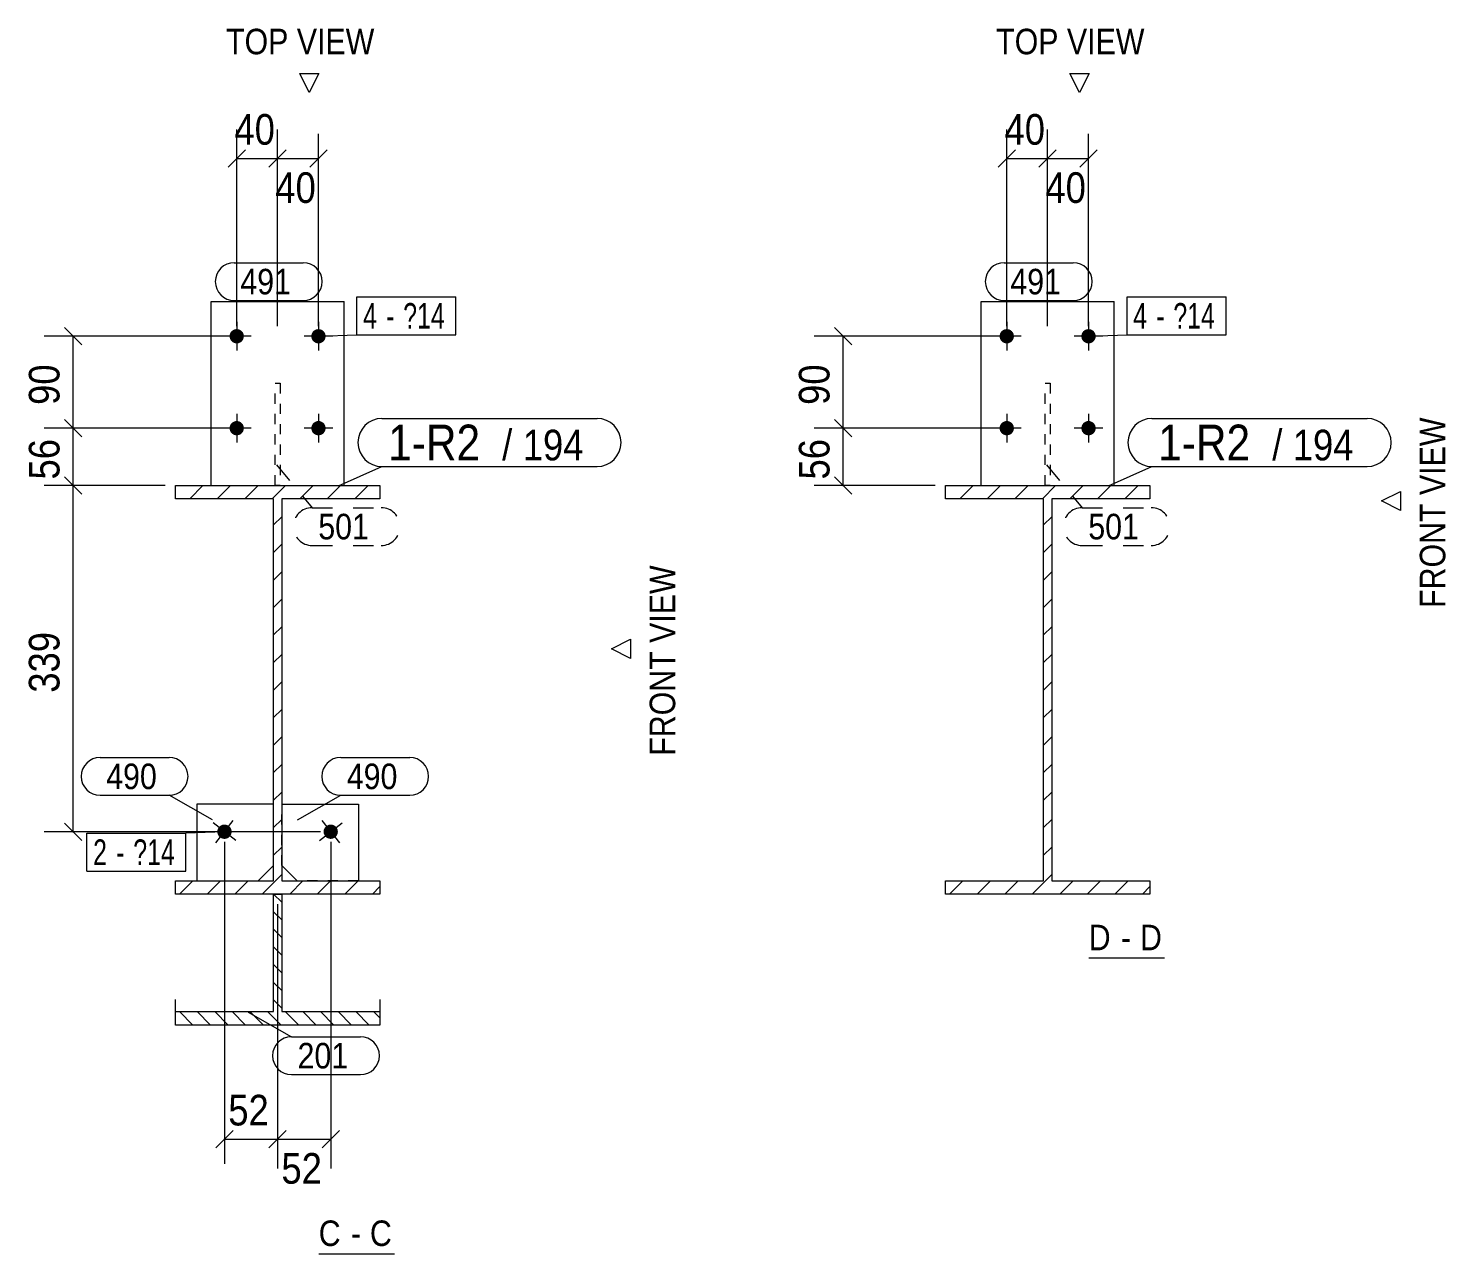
# Model space of a CAD drawing. Header units: millimetres. Extents: x 2 to 1174, y 1 to 825.
# Drawn here: x 143.4 to 282.1, y 148.5 to 268.4 of the extents above; entities that cross this region are included whole.
import ezdxf

# ---------------------------------------------------------------- set-up
doc = ezdxf.new("R2010")
doc.units = ezdxf.units.MM
for name, pattern in [('XKITLINE00', [0]), ('XKITLINE01', [4, 1, -1, 1, -1]), ('XKITLINE02', [4, 2, -2])]:
    doc.linetypes.add(name, pattern=pattern)
for name, color, linetype, lineweight in [('Bolt', 3, 'Continuous', 0), ('BoltMark', 7, 'Continuous', 0), ('Dimensions', 7, 'Continuous', 0), ('OtherObjectType', 7, 'Continuous', 0), ('Part', 2, 'Continuous', 0), ('PartMark', 7, 'Continuous', 0)]:
    doc.layers.add(name, color=color, linetype=linetype, lineweight=lineweight)
doc.styles.add('ARIAL', font='ARIAL.TTF')
doc.styles.add('ARIAL_NARROW', font='ARIALN.TTF')

# ---------------------------------------------------------------- blocks, each defined once
blk = doc.blocks.new('*A3')
at = {"layer": 'Part', "color": 7, "linetype": 'XKITLINE00', "lineweight": 0}
for p, q in [((234.58, 222.38), (235.88, 223.68)), ((237.27, 222.38), (238.57, 223.68)), ((239.96, 222.38), (241.26, 223.68)), ((242.66, 222.38), (243.96, 223.68)), ((245.35, 222.38), (246.65, 223.68)), ((248.05, 222.38), (249.35, 223.68)), ((250.74, 222.38), (252.04, 223.68)), ((242.78, 219.81), (243.58, 220.61)), ((242.78, 217.12), (243.58, 217.92)), ((242.78, 214.42), (243.58, 215.22)), ((242.78, 211.73), (243.58, 212.53)), ((242.78, 209.04), (243.58, 209.84)), ((242.78, 206.34), (243.58, 207.14)), ((242.78, 203.65), (243.58, 204.45)), ((242.78, 200.95), (243.58, 201.75)), ((242.78, 198.26), (243.58, 199.06)), ((242.78, 195.57), (243.58, 196.37)), ((242.78, 192.87), (243.58, 193.67)), ((242.78, 190.18), (243.58, 190.98)), ((242.78, 187.48), (243.58, 188.28)), ((233.59, 183.68), (234.89, 184.98)), ((236.29, 183.68), (237.59, 184.98)), ((238.98, 183.68), (240.28, 184.98)), ((241.67, 183.68), (243.58, 185.59)), ((244.37, 183.68), (245.67, 184.98)), ((247.06, 183.68), (248.36, 184.98)), ((249.76, 183.68), (251.06, 184.98)), ((252.45, 183.68), (253.18, 184.41))]:
    blk.add_line(p, q, dxfattribs=at)
blk = doc.blocks.new('*A9')
at = {"layer": 'Part', "color": 7, "linetype": 'XKITLINE00', "lineweight": 0}
for p, q in [((159.21, 222.38), (160.51, 223.68)), ((161.9, 222.38), (163.2, 223.68)), ((164.6, 222.38), (165.9, 223.68)), ((167.29, 222.38), (168.59, 223.68)), ((169.99, 222.38), (171.29, 223.68)), ((172.68, 222.38), (173.98, 223.68)), ((175.37, 222.38), (176.67, 223.68)), ((167.42, 219.81), (168.22, 220.61)), ((167.42, 217.12), (168.22, 217.92)), ((167.42, 214.42), (168.22, 215.22)), ((167.42, 211.73), (168.22, 212.53)), ((167.42, 209.04), (168.22, 209.84)), ((167.42, 206.34), (168.22, 207.14)), ((167.42, 203.65), (168.22, 204.45)), ((167.42, 200.95), (168.22, 201.75)), ((167.42, 198.26), (168.22, 199.06)), ((167.42, 195.57), (168.22, 196.37)), ((167.42, 192.87), (168.22, 193.67)), ((167.42, 190.18), (168.22, 190.98)), ((167.42, 187.48), (168.22, 188.28)), ((158.23, 183.68), (159.53, 184.98)), ((160.92, 183.68), (162.22, 184.98)), ((163.62, 183.68), (164.92, 184.98)), ((166.31, 183.68), (168.22, 185.59)), ((169, 183.68), (170.3, 184.98)), ((171.7, 183.68), (173, 184.98)), ((174.39, 183.68), (175.69, 184.98)), ((177.09, 183.68), (177.82, 184.41))]:
    blk.add_line(p, q, dxfattribs=at)
blk = doc.blocks.new('*A10')
at = {"layer": 'Part', "color": 7, "linetype": 'XKITLINE00', "lineweight": 0}
for p, q in [((168.22, 182.88), (167.42, 183.68)), ((168.22, 181.15), (167.42, 181.95)), ((168.22, 179.43), (167.42, 180.23)), ((168.22, 177.7), (167.42, 178.5)), ((168.22, 175.97), (167.42, 176.77)), ((168.22, 174.24), (167.42, 175.04)), ((159.51, 170.86), (158.2, 172.17)), ((161.24, 170.86), (159.93, 172.17)), ((162.97, 170.86), (161.66, 172.17)), ((164.69, 170.86), (163.38, 172.17)), ((166.42, 170.86), (165.11, 172.17)), ((168.15, 170.86), (166.84, 172.17)), ((168.22, 172.52), (167.42, 173.32)), ((169.88, 170.86), (168.57, 172.17)), ((171.6, 170.86), (170.29, 172.17)), ((173.33, 170.86), (172.02, 172.17)), ((175.06, 170.86), (173.75, 172.17)), ((176.79, 170.86), (175.48, 172.17)), ((177.82, 171.55), (177.2, 172.17))]:
    blk.add_line(p, q, dxfattribs=at)
blk = doc.blocks.new('*A152')
at = {"layer": 'Bolt'}
for points in [[(239.88, 238.25), (239.88, 238.21), (239.87, 238.18), (239.87, 238.15), (239.86, 238.11), (239.85, 238.08), (239.84, 238.05), (239.83, 238.01), (239.81, 237.98), (239.8, 237.95), (239.78, 237.92), (239.76, 237.89), (239.74, 237.87), (239.72, 237.84), (239.7, 237.81), (239.68, 237.79), (239.65, 237.76), (239.63, 237.74), (239.6, 237.72), (239.57, 237.7), (239.54, 237.68), (239.51, 237.66), (239.48, 237.65), (239.45, 237.64), (239.42, 237.62), (239.38, 237.61), (239.35, 237.6), (239.32, 237.6), (239.28, 237.59), (239.25, 237.59), (239.22, 237.58), (239.18, 237.58), (239.15, 237.58), (239.11, 237.59), (239.08, 237.59), (239.05, 237.6), (239.01, 237.6), (238.98, 237.61), (238.95, 237.62), (238.91, 237.64), (238.88, 237.65), (238.85, 237.66), (238.82, 237.68), (238.79, 237.7), (238.76, 237.72), (238.74, 237.74), (238.71, 237.76), (238.69, 237.79), (238.66, 237.81), (238.64, 237.84), (238.62, 237.87), (238.6, 237.89), (238.58, 237.92), (238.56, 237.95), (238.55, 237.98), (238.53, 238.01), (238.52, 238.05), (238.51, 238.08), (238.5, 238.11), (238.5, 238.15), (238.49, 238.18), (238.48, 238.21), (238.48, 238.25), (238.48, 238.28), (238.48, 238.32), (238.48, 238.35), (238.49, 238.38), (238.5, 238.42), (238.5, 238.45), (238.51, 238.49), (238.52, 238.52), (238.53, 238.55), (238.55, 238.58), (238.56, 238.61), (238.58, 238.64), (238.6, 238.67), (238.62, 238.7), (238.64, 238.73), (238.66, 238.75), (238.69, 238.78), (238.71, 238.8), (238.74, 238.82), (238.76, 238.84), (238.79, 238.86), (238.82, 238.88), (238.85, 238.9), (238.88, 238.91), (238.91, 238.93), (238.95, 238.94), (238.98, 238.95), (239.01, 238.96), (239.05, 238.97), (239.08, 238.97), (239.11, 238.98), (239.15, 238.98), (239.18, 238.98), (239.22, 238.98), (239.25, 238.98), (239.28, 238.97), (239.32, 238.97), (239.35, 238.96), (239.38, 238.95), (239.42, 238.94), (239.45, 238.93), (239.48, 238.91), (239.51, 238.9), (239.54, 238.88), (239.57, 238.86), (239.6, 238.84), (239.63, 238.82), (239.65, 238.8), (239.68, 238.78), (239.7, 238.75), (239.72, 238.73), (239.74, 238.7), (239.76, 238.67), (239.78, 238.64), (239.8, 238.61), (239.81, 238.58), (239.83, 238.55), (239.84, 238.52), (239.85, 238.49), (239.86, 238.45), (239.87, 238.42), (239.87, 238.38), (239.88, 238.35), (239.88, 238.32), (239.88, 238.28)], [(247.88, 238.25), (247.88, 238.21), (247.87, 238.18), (247.87, 238.15), (247.86, 238.11), (247.85, 238.08), (247.84, 238.05), (247.83, 238.01), (247.81, 237.98), (247.8, 237.95), (247.78, 237.92), (247.76, 237.89), (247.74, 237.87), (247.72, 237.84), (247.7, 237.81), (247.68, 237.79), (247.65, 237.76), (247.63, 237.74), (247.6, 237.72), (247.57, 237.7), (247.54, 237.68), (247.51, 237.66), (247.48, 237.65), (247.45, 237.64), (247.42, 237.62), (247.38, 237.61), (247.35, 237.6), (247.32, 237.6), (247.28, 237.59), (247.25, 237.59), (247.22, 237.58), (247.18, 237.58), (247.15, 237.58), (247.11, 237.59), (247.08, 237.59), (247.05, 237.6), (247.01, 237.6), (246.98, 237.61), (246.95, 237.62), (246.91, 237.64), (246.88, 237.65), (246.85, 237.66), (246.82, 237.68), (246.79, 237.7), (246.76, 237.72), (246.74, 237.74), (246.71, 237.76), (246.69, 237.79), (246.66, 237.81), (246.64, 237.84), (246.62, 237.87), (246.6, 237.89), (246.58, 237.92), (246.56, 237.95), (246.55, 237.98), (246.53, 238.01), (246.52, 238.05), (246.51, 238.08), (246.5, 238.11), (246.5, 238.15), (246.49, 238.18), (246.48, 238.21), (246.48, 238.25), (246.48, 238.28), (246.48, 238.32), (246.48, 238.35), (246.49, 238.38), (246.5, 238.42), (246.5, 238.45), (246.51, 238.49), (246.52, 238.52), (246.53, 238.55), (246.55, 238.58), (246.56, 238.61), (246.58, 238.64), (246.6, 238.67), (246.62, 238.7), (246.64, 238.73), (246.66, 238.75), (246.69, 238.78), (246.71, 238.8), (246.74, 238.82), (246.76, 238.84), (246.79, 238.86), (246.82, 238.88), (246.85, 238.9), (246.88, 238.91), (246.91, 238.93), (246.95, 238.94), (246.98, 238.95), (247.01, 238.96), (247.05, 238.97), (247.08, 238.97), (247.11, 238.98), (247.15, 238.98), (247.18, 238.98), (247.22, 238.98), (247.25, 238.98), (247.28, 238.97), (247.32, 238.97), (247.35, 238.96), (247.38, 238.95), (247.42, 238.94), (247.45, 238.93), (247.48, 238.91), (247.51, 238.9), (247.54, 238.88), (247.57, 238.86), (247.6, 238.84), (247.63, 238.82), (247.65, 238.8), (247.68, 238.78), (247.7, 238.75), (247.72, 238.73), (247.74, 238.7), (247.76, 238.67), (247.78, 238.64), (247.8, 238.61), (247.81, 238.58), (247.83, 238.55), (247.84, 238.52), (247.85, 238.49), (247.86, 238.45), (247.87, 238.42), (247.87, 238.38), (247.88, 238.35), (247.88, 238.32), (247.88, 238.28)], [(239.88, 229.25), (239.88, 229.21), (239.87, 229.18), (239.87, 229.15), (239.86, 229.11), (239.85, 229.08), (239.84, 229.05), (239.83, 229.01), (239.81, 228.98), (239.8, 228.95), (239.78, 228.92), (239.76, 228.89), (239.74, 228.87), (239.72, 228.84), (239.7, 228.81), (239.68, 228.79), (239.65, 228.76), (239.63, 228.74), (239.6, 228.72), (239.57, 228.7), (239.54, 228.68), (239.51, 228.66), (239.48, 228.65), (239.45, 228.64), (239.42, 228.62), (239.38, 228.61), (239.35, 228.6), (239.32, 228.6), (239.28, 228.59), (239.25, 228.59), (239.22, 228.58), (239.18, 228.58), (239.15, 228.58), (239.11, 228.59), (239.08, 228.59), (239.05, 228.6), (239.01, 228.6), (238.98, 228.61), (238.95, 228.62), (238.91, 228.64), (238.88, 228.65), (238.85, 228.66), (238.82, 228.68), (238.79, 228.7), (238.76, 228.72), (238.74, 228.74), (238.71, 228.76), (238.69, 228.79), (238.66, 228.81), (238.64, 228.84), (238.62, 228.87), (238.6, 228.89), (238.58, 228.92), (238.56, 228.95), (238.55, 228.98), (238.53, 229.01), (238.52, 229.05), (238.51, 229.08), (238.5, 229.11), (238.5, 229.15), (238.49, 229.18), (238.48, 229.21), (238.48, 229.25), (238.48, 229.28), (238.48, 229.32), (238.48, 229.35), (238.49, 229.38), (238.5, 229.42), (238.5, 229.45), (238.51, 229.49), (238.52, 229.52), (238.53, 229.55), (238.55, 229.58), (238.56, 229.61), (238.58, 229.64), (238.6, 229.67), (238.62, 229.7), (238.64, 229.73), (238.66, 229.75), (238.69, 229.78), (238.71, 229.8), (238.74, 229.82), (238.76, 229.84), (238.79, 229.86), (238.82, 229.88), (238.85, 229.9), (238.88, 229.91), (238.91, 229.93), (238.95, 229.94), (238.98, 229.95), (239.01, 229.96), (239.05, 229.97), (239.08, 229.97), (239.11, 229.98), (239.15, 229.98), (239.18, 229.98), (239.22, 229.98), (239.25, 229.98), (239.28, 229.97), (239.32, 229.97), (239.35, 229.96), (239.38, 229.95), (239.42, 229.94), (239.45, 229.93), (239.48, 229.91), (239.51, 229.9), (239.54, 229.88), (239.57, 229.86), (239.6, 229.84), (239.63, 229.82), (239.65, 229.8), (239.68, 229.78), (239.7, 229.75), (239.72, 229.73), (239.74, 229.7), (239.76, 229.67), (239.78, 229.64), (239.8, 229.61), (239.81, 229.58), (239.83, 229.55), (239.84, 229.52), (239.85, 229.49), (239.86, 229.45), (239.87, 229.42), (239.87, 229.38), (239.88, 229.35), (239.88, 229.32), (239.88, 229.28)], [(247.88, 229.25), (247.88, 229.21), (247.87, 229.18), (247.87, 229.15), (247.86, 229.11), (247.85, 229.08), (247.84, 229.05), (247.83, 229.01), (247.81, 228.98), (247.8, 228.95), (247.78, 228.92), (247.76, 228.89), (247.74, 228.87), (247.72, 228.84), (247.7, 228.81), (247.68, 228.79), (247.65, 228.76), (247.63, 228.74), (247.6, 228.72), (247.57, 228.7), (247.54, 228.68), (247.51, 228.66), (247.48, 228.65), (247.45, 228.64), (247.42, 228.62), (247.38, 228.61), (247.35, 228.6), (247.32, 228.6), (247.28, 228.59), (247.25, 228.59), (247.22, 228.58), (247.18, 228.58), (247.15, 228.58), (247.11, 228.59), (247.08, 228.59), (247.05, 228.6), (247.01, 228.6), (246.98, 228.61), (246.95, 228.62), (246.91, 228.64), (246.88, 228.65), (246.85, 228.66), (246.82, 228.68), (246.79, 228.7), (246.76, 228.72), (246.74, 228.74), (246.71, 228.76), (246.69, 228.79), (246.66, 228.81), (246.64, 228.84), (246.62, 228.87), (246.6, 228.89), (246.58, 228.92), (246.56, 228.95), (246.55, 228.98), (246.53, 229.01), (246.52, 229.05), (246.51, 229.08), (246.5, 229.11), (246.5, 229.15), (246.49, 229.18), (246.48, 229.21), (246.48, 229.25), (246.48, 229.28), (246.48, 229.32), (246.48, 229.35), (246.49, 229.38), (246.5, 229.42), (246.5, 229.45), (246.51, 229.49), (246.52, 229.52), (246.53, 229.55), (246.55, 229.58), (246.56, 229.61), (246.58, 229.64), (246.6, 229.67), (246.62, 229.7), (246.64, 229.73), (246.66, 229.75), (246.69, 229.78), (246.71, 229.8), (246.74, 229.82), (246.76, 229.84), (246.79, 229.86), (246.82, 229.88), (246.85, 229.9), (246.88, 229.91), (246.91, 229.93), (246.95, 229.94), (246.98, 229.95), (247.01, 229.96), (247.05, 229.97), (247.08, 229.97), (247.11, 229.98), (247.15, 229.98), (247.18, 229.98), (247.22, 229.98), (247.25, 229.98), (247.28, 229.97), (247.32, 229.97), (247.35, 229.96), (247.38, 229.95), (247.42, 229.94), (247.45, 229.93), (247.48, 229.91), (247.51, 229.9), (247.54, 229.88), (247.57, 229.86), (247.6, 229.84), (247.63, 229.82), (247.65, 229.8), (247.68, 229.78), (247.7, 229.75), (247.72, 229.73), (247.74, 229.7), (247.76, 229.67), (247.78, 229.64), (247.8, 229.61), (247.81, 229.58), (247.83, 229.55), (247.84, 229.52), (247.85, 229.49), (247.86, 229.45), (247.87, 229.42), (247.87, 229.38), (247.88, 229.35), (247.88, 229.32), (247.88, 229.28)]]:
    blk.add_hatch(color=3, dxfattribs=at).paths.add_polyline_path(points, flags=17)
at = {"layer": 'Bolt', "color": 3, "linetype": 'XKITLINE00', "lineweight": 0}
for p, q in [((239.18, 239.68), (239.18, 236.88)), ((247.18, 239.68), (247.18, 236.88)), ((240.58, 238.28), (237.78, 238.28)), ((248.58, 238.28), (245.78, 238.28)), ((239.18, 230.68), (239.18, 227.88)), ((247.18, 230.68), (247.18, 227.88)), ((240.58, 229.28), (237.78, 229.28)), ((248.58, 229.28), (245.78, 229.28))]:
    blk.add_line(p, q, dxfattribs=at)
blk = doc.blocks.new('*A153')
at = {"layer": 'Part', "color": 2, "linetype": 'XKITLINE00', "lineweight": 0}
for p, q in [((233.18, 223.68), (253.18, 223.68)), ((233.18, 222.38), (233.18, 223.68)), ((253.18, 223.68), (253.18, 222.38)), ((242.78, 222.38), (233.18, 222.38)), ((242.78, 184.98), (242.78, 222.38)), ((253.18, 222.38), (243.58, 222.38)), ((243.58, 222.38), (243.58, 184.98)), ((233.18, 183.68), (233.18, 184.98)), ((233.18, 184.98), (242.78, 184.98)), ((243.58, 184.98), (253.18, 184.98)), ((253.18, 184.98), (253.18, 183.68)), ((253.18, 183.68), (233.18, 183.68))]:
    blk.add_line(p, q, dxfattribs=at)
blk = doc.blocks.new('*A154')
at = {"layer": 'Part', "color": 7, "linetype": 'XKITLINE01', "lineweight": 0}
for p, q in [((242.93, 223.68), (242.93, 233.68)), ((242.93, 233.68), (243.43, 233.68)), ((243.43, 233.68), (243.43, 223.68)), ((243.43, 223.68), (242.93, 223.68))]:
    blk.add_line(p, q, dxfattribs=at)
blk = doc.blocks.new('*A155')
at = {"layer": 'Part', "color": 2, "linetype": 'XKITLINE00', "lineweight": 0}
for p, q in [((236.68, 223.68), (236.68, 241.68)), ((236.68, 241.68), (249.68, 241.68)), ((249.68, 223.68), (249.68, 241.68))]:
    blk.add_line(p, q, dxfattribs=at)
at = {"layer": 'Part', "color": 7, "linetype": 'XKITLINE01', "lineweight": 0}
blk.add_line((236.68, 223.68), (249.68, 223.68), dxfattribs=at)
blk = doc.blocks.new('*A188')
at = {"layer": 'Bolt'}
blk.add_hatch(color=3, dxfattribs=at).paths.add_polyline_path([(172.61, 190.36), (172.64, 190.37), (172.67, 190.39), (172.7, 190.41), (172.73, 190.42), (172.77, 190.44), (172.8, 190.45), (172.83, 190.46), (172.86, 190.47), (172.9, 190.47), (172.93, 190.48), (172.97, 190.48), (173, 190.48), (173.03, 190.48), (173.07, 190.48), (173.1, 190.48), (173.14, 190.47), (173.17, 190.46), (173.2, 190.46), (173.24, 190.45), (173.27, 190.43), (173.3, 190.42), (173.33, 190.41), (173.36, 190.39), (173.39, 190.37), (173.42, 190.35), (173.45, 190.33), (173.47, 190.31), (173.5, 190.29), (173.52, 190.26), (173.55, 190.24), (173.57, 190.21), (173.59, 190.18), (173.61, 190.16), (173.63, 190.13), (173.64, 190.1), (173.66, 190.06), (173.67, 190.03), (173.68, 190), (173.69, 189.97), (173.7, 189.93), (173.71, 189.9), (173.71, 189.87), (173.71, 189.83), (173.72, 189.8), (173.72, 189.76), (173.71, 189.73), (173.71, 189.7), (173.71, 189.66), (173.7, 189.63), (173.69, 189.59), (173.68, 189.56), (173.67, 189.53), (173.66, 189.5), (173.64, 189.47), (173.62, 189.44), (173.61, 189.41), (173.59, 189.38), (173.57, 189.35), (173.55, 189.32), (173.52, 189.3), (173.5, 189.27), (173.47, 189.25), (173.45, 189.23), (173.42, 189.21), (173.39, 189.19), (173.36, 189.17), (173.33, 189.16), (173.3, 189.14), (173.27, 189.13), (173.23, 189.12), (173.2, 189.11), (173.17, 189.1), (173.13, 189.09), (173.1, 189.09), (173.07, 189.08), (173.03, 189.08), (173, 189.08), (172.96, 189.08), (172.93, 189.09), (172.89, 189.09), (172.86, 189.1), (172.83, 189.11), (172.8, 189.12), (172.76, 189.13), (172.73, 189.14), (172.7, 189.16), (172.67, 189.17), (172.64, 189.19), (172.61, 189.21), (172.58, 189.23), (172.56, 189.25), (172.53, 189.28), (172.51, 189.3), (172.48, 189.33), (172.46, 189.35), (172.44, 189.38), (172.42, 189.41), (172.41, 189.44), (172.39, 189.47), (172.38, 189.5), (172.36, 189.53), (172.35, 189.56), (172.34, 189.6), (172.33, 189.63), (172.33, 189.66), (172.32, 189.7), (172.32, 189.73), (172.32, 189.77), (172.32, 189.8), (172.32, 189.83), (172.32, 189.87), (172.33, 189.9), (172.33, 189.94), (172.34, 189.97), (172.35, 190), (172.36, 190.04), (172.38, 190.07), (172.39, 190.1), (172.41, 190.13), (172.43, 190.16), (172.44, 190.19), (172.46, 190.21), (172.49, 190.24), (172.51, 190.27), (172.53, 190.29), (172.56, 190.31), (172.59, 190.33)], flags=17)
at = {"layer": 'Bolt', "color": 3, "linetype": 'XKITLINE00', "lineweight": 0}
for p, q in [((171.91, 188.92), (174.12, 190.64)), ((172.16, 190.89), (173.88, 188.68))]:
    blk.add_line(p, q, dxfattribs=at)
blk = doc.blocks.new('*A189')
at = {"layer": 'Bolt'}
blk.add_hatch(color=3, dxfattribs=at).paths.add_polyline_path([(162.16, 189.25), (162.13, 189.27), (162.11, 189.3), (162.09, 189.32), (162.06, 189.35), (162.04, 189.38), (162.03, 189.41), (162.01, 189.44), (161.99, 189.47), (161.98, 189.5), (161.96, 189.53), (161.95, 189.56), (161.94, 189.59), (161.93, 189.63), (161.93, 189.66), (161.92, 189.7), (161.92, 189.73), (161.92, 189.76), (161.92, 189.8), (161.92, 189.83), (161.92, 189.87), (161.93, 189.9), (161.93, 189.93), (161.94, 189.97), (161.95, 190), (161.96, 190.03), (161.98, 190.06), (161.99, 190.1), (162.01, 190.13), (162.02, 190.16), (162.04, 190.18), (162.06, 190.21), (162.08, 190.24), (162.11, 190.26), (162.13, 190.29), (162.16, 190.31), (162.18, 190.33), (162.21, 190.35), (162.24, 190.37), (162.27, 190.39), (162.3, 190.41), (162.33, 190.42), (162.36, 190.43), (162.4, 190.45), (162.43, 190.46), (162.46, 190.46), (162.49, 190.47), (162.53, 190.48), (162.56, 190.48), (162.6, 190.48), (162.63, 190.48), (162.67, 190.48), (162.7, 190.48), (162.73, 190.47), (162.77, 190.47), (162.8, 190.46), (162.83, 190.45), (162.87, 190.44), (162.9, 190.42), (162.93, 190.41), (162.96, 190.39), (162.99, 190.37), (163.02, 190.36), (163.05, 190.33), (163.07, 190.31), (163.1, 190.29), (163.12, 190.27), (163.15, 190.24), (163.17, 190.21), (163.19, 190.19), (163.21, 190.16), (163.22, 190.13), (163.24, 190.1), (163.26, 190.07), (163.27, 190.04), (163.28, 190), (163.29, 189.97), (163.3, 189.94), (163.31, 189.9), (163.31, 189.87), (163.31, 189.83), (163.32, 189.8), (163.32, 189.77), (163.31, 189.73), (163.31, 189.7), (163.31, 189.66), (163.3, 189.63), (163.29, 189.6), (163.28, 189.56), (163.27, 189.53), (163.26, 189.5), (163.24, 189.47), (163.23, 189.44), (163.21, 189.41), (163.19, 189.38), (163.17, 189.35), (163.15, 189.33), (163.12, 189.3), (163.1, 189.28), (163.07, 189.25), (163.05, 189.23), (163.02, 189.21), (162.99, 189.19), (162.96, 189.17), (162.93, 189.16), (162.9, 189.14), (162.87, 189.13), (162.84, 189.12), (162.8, 189.11), (162.77, 189.1), (162.74, 189.09), (162.7, 189.09), (162.67, 189.08), (162.63, 189.08), (162.6, 189.08), (162.57, 189.08), (162.53, 189.09), (162.5, 189.09), (162.46, 189.1), (162.43, 189.11), (162.4, 189.12), (162.37, 189.13), (162.33, 189.14), (162.3, 189.16), (162.27, 189.17), (162.24, 189.19), (162.21, 189.21), (162.19, 189.23)], flags=17)
at = {"layer": 'Bolt', "color": 3, "linetype": 'XKITLINE00', "lineweight": 0}
for p, q in [((163.72, 188.92), (161.51, 190.64)), ((161.76, 188.68), (163.48, 190.89))]:
    blk.add_line(p, q, dxfattribs=at)
blk = doc.blocks.new('*A190')
at = {"layer": 'Bolt'}
for points in [[(164.51, 238.25), (164.51, 238.21), (164.51, 238.18), (164.5, 238.15), (164.49, 238.11), (164.49, 238.08), (164.47, 238.05), (164.46, 238.01), (164.45, 237.98), (164.43, 237.95), (164.42, 237.92), (164.4, 237.89), (164.38, 237.87), (164.36, 237.84), (164.33, 237.81), (164.31, 237.79), (164.29, 237.76), (164.26, 237.74), (164.23, 237.72), (164.2, 237.7), (164.18, 237.68), (164.15, 237.66), (164.12, 237.65), (164.08, 237.64), (164.05, 237.62), (164.02, 237.61), (163.99, 237.6), (163.95, 237.6), (163.92, 237.59), (163.88, 237.59), (163.85, 237.58), (163.82, 237.58), (163.78, 237.58), (163.75, 237.59), (163.71, 237.59), (163.68, 237.6), (163.65, 237.6), (163.61, 237.61), (163.58, 237.62), (163.55, 237.64), (163.52, 237.65), (163.49, 237.66), (163.46, 237.68), (163.43, 237.7), (163.4, 237.72), (163.37, 237.74), (163.35, 237.76), (163.32, 237.79), (163.3, 237.81), (163.27, 237.84), (163.25, 237.87), (163.23, 237.89), (163.22, 237.92), (163.2, 237.95), (163.18, 237.98), (163.17, 238.01), (163.16, 238.05), (163.15, 238.08), (163.14, 238.11), (163.13, 238.15), (163.12, 238.18), (163.12, 238.21), (163.12, 238.25), (163.12, 238.28), (163.12, 238.32), (163.12, 238.35), (163.12, 238.38), (163.13, 238.42), (163.14, 238.45), (163.15, 238.49), (163.16, 238.52), (163.17, 238.55), (163.18, 238.58), (163.2, 238.61), (163.22, 238.64), (163.23, 238.67), (163.25, 238.7), (163.27, 238.73), (163.3, 238.75), (163.32, 238.78), (163.35, 238.8), (163.37, 238.82), (163.4, 238.84), (163.43, 238.86), (163.46, 238.88), (163.49, 238.9), (163.52, 238.91), (163.55, 238.93), (163.58, 238.94), (163.61, 238.95), (163.65, 238.96), (163.68, 238.97), (163.71, 238.97), (163.75, 238.98), (163.78, 238.98), (163.82, 238.98), (163.85, 238.98), (163.88, 238.98), (163.92, 238.97), (163.95, 238.97), (163.99, 238.96), (164.02, 238.95), (164.05, 238.94), (164.08, 238.93), (164.12, 238.91), (164.15, 238.9), (164.18, 238.88), (164.2, 238.86), (164.23, 238.84), (164.26, 238.82), (164.29, 238.8), (164.31, 238.78), (164.33, 238.75), (164.36, 238.73), (164.38, 238.7), (164.4, 238.67), (164.42, 238.64), (164.43, 238.61), (164.45, 238.58), (164.46, 238.55), (164.47, 238.52), (164.49, 238.49), (164.49, 238.45), (164.5, 238.42), (164.51, 238.38), (164.51, 238.35), (164.51, 238.32), (164.52, 238.28)], [(172.51, 238.25), (172.51, 238.21), (172.51, 238.18), (172.5, 238.15), (172.49, 238.11), (172.49, 238.08), (172.47, 238.05), (172.46, 238.01), (172.45, 237.98), (172.43, 237.95), (172.42, 237.92), (172.4, 237.89), (172.38, 237.87), (172.36, 237.84), (172.33, 237.81), (172.31, 237.79), (172.29, 237.76), (172.26, 237.74), (172.23, 237.72), (172.2, 237.7), (172.18, 237.68), (172.15, 237.66), (172.12, 237.65), (172.08, 237.64), (172.05, 237.62), (172.02, 237.61), (171.99, 237.6), (171.95, 237.6), (171.92, 237.59), (171.88, 237.59), (171.85, 237.58), (171.82, 237.58), (171.78, 237.58), (171.75, 237.59), (171.71, 237.59), (171.68, 237.6), (171.65, 237.6), (171.61, 237.61), (171.58, 237.62), (171.55, 237.64), (171.52, 237.65), (171.49, 237.66), (171.46, 237.68), (171.43, 237.7), (171.4, 237.72), (171.37, 237.74), (171.35, 237.76), (171.32, 237.79), (171.3, 237.81), (171.27, 237.84), (171.25, 237.87), (171.23, 237.89), (171.22, 237.92), (171.2, 237.95), (171.18, 237.98), (171.17, 238.01), (171.16, 238.05), (171.15, 238.08), (171.14, 238.11), (171.13, 238.15), (171.12, 238.18), (171.12, 238.21), (171.12, 238.25), (171.12, 238.28), (171.12, 238.32), (171.12, 238.35), (171.12, 238.38), (171.13, 238.42), (171.14, 238.45), (171.15, 238.49), (171.16, 238.52), (171.17, 238.55), (171.18, 238.58), (171.2, 238.61), (171.22, 238.64), (171.23, 238.67), (171.25, 238.7), (171.27, 238.73), (171.3, 238.75), (171.32, 238.78), (171.35, 238.8), (171.37, 238.82), (171.4, 238.84), (171.43, 238.86), (171.46, 238.88), (171.49, 238.9), (171.52, 238.91), (171.55, 238.93), (171.58, 238.94), (171.61, 238.95), (171.65, 238.96), (171.68, 238.97), (171.71, 238.97), (171.75, 238.98), (171.78, 238.98), (171.82, 238.98), (171.85, 238.98), (171.88, 238.98), (171.92, 238.97), (171.95, 238.97), (171.99, 238.96), (172.02, 238.95), (172.05, 238.94), (172.08, 238.93), (172.12, 238.91), (172.15, 238.9), (172.18, 238.88), (172.2, 238.86), (172.23, 238.84), (172.26, 238.82), (172.29, 238.8), (172.31, 238.78), (172.33, 238.75), (172.36, 238.73), (172.38, 238.7), (172.4, 238.67), (172.42, 238.64), (172.43, 238.61), (172.45, 238.58), (172.46, 238.55), (172.47, 238.52), (172.49, 238.49), (172.49, 238.45), (172.5, 238.42), (172.51, 238.38), (172.51, 238.35), (172.51, 238.32), (172.52, 238.28)], [(164.51, 229.25), (164.51, 229.21), (164.51, 229.18), (164.5, 229.15), (164.49, 229.11), (164.49, 229.08), (164.47, 229.05), (164.46, 229.01), (164.45, 228.98), (164.43, 228.95), (164.42, 228.92), (164.4, 228.89), (164.38, 228.87), (164.36, 228.84), (164.33, 228.81), (164.31, 228.79), (164.29, 228.76), (164.26, 228.74), (164.23, 228.72), (164.2, 228.7), (164.18, 228.68), (164.15, 228.66), (164.12, 228.65), (164.08, 228.64), (164.05, 228.62), (164.02, 228.61), (163.99, 228.6), (163.95, 228.6), (163.92, 228.59), (163.88, 228.59), (163.85, 228.58), (163.82, 228.58), (163.78, 228.58), (163.75, 228.59), (163.71, 228.59), (163.68, 228.6), (163.65, 228.6), (163.61, 228.61), (163.58, 228.62), (163.55, 228.64), (163.52, 228.65), (163.49, 228.66), (163.46, 228.68), (163.43, 228.7), (163.4, 228.72), (163.37, 228.74), (163.35, 228.76), (163.32, 228.79), (163.3, 228.81), (163.27, 228.84), (163.25, 228.87), (163.23, 228.89), (163.22, 228.92), (163.2, 228.95), (163.18, 228.98), (163.17, 229.01), (163.16, 229.05), (163.15, 229.08), (163.14, 229.11), (163.13, 229.15), (163.12, 229.18), (163.12, 229.21), (163.12, 229.25), (163.12, 229.28), (163.12, 229.32), (163.12, 229.35), (163.12, 229.38), (163.13, 229.42), (163.14, 229.45), (163.15, 229.49), (163.16, 229.52), (163.17, 229.55), (163.18, 229.58), (163.2, 229.61), (163.22, 229.64), (163.23, 229.67), (163.25, 229.7), (163.27, 229.73), (163.3, 229.75), (163.32, 229.78), (163.35, 229.8), (163.37, 229.82), (163.4, 229.84), (163.43, 229.86), (163.46, 229.88), (163.49, 229.9), (163.52, 229.91), (163.55, 229.93), (163.58, 229.94), (163.61, 229.95), (163.65, 229.96), (163.68, 229.97), (163.71, 229.97), (163.75, 229.98), (163.78, 229.98), (163.82, 229.98), (163.85, 229.98), (163.88, 229.98), (163.92, 229.97), (163.95, 229.97), (163.99, 229.96), (164.02, 229.95), (164.05, 229.94), (164.08, 229.93), (164.12, 229.91), (164.15, 229.9), (164.18, 229.88), (164.2, 229.86), (164.23, 229.84), (164.26, 229.82), (164.29, 229.8), (164.31, 229.78), (164.33, 229.75), (164.36, 229.73), (164.38, 229.7), (164.4, 229.67), (164.42, 229.64), (164.43, 229.61), (164.45, 229.58), (164.46, 229.55), (164.47, 229.52), (164.49, 229.49), (164.49, 229.45), (164.5, 229.42), (164.51, 229.38), (164.51, 229.35), (164.51, 229.32), (164.52, 229.28)], [(172.51, 229.25), (172.51, 229.21), (172.51, 229.18), (172.5, 229.15), (172.49, 229.11), (172.49, 229.08), (172.47, 229.05), (172.46, 229.01), (172.45, 228.98), (172.43, 228.95), (172.42, 228.92), (172.4, 228.89), (172.38, 228.87), (172.36, 228.84), (172.33, 228.81), (172.31, 228.79), (172.29, 228.76), (172.26, 228.74), (172.23, 228.72), (172.2, 228.7), (172.18, 228.68), (172.15, 228.66), (172.12, 228.65), (172.08, 228.64), (172.05, 228.62), (172.02, 228.61), (171.99, 228.6), (171.95, 228.6), (171.92, 228.59), (171.88, 228.59), (171.85, 228.58), (171.82, 228.58), (171.78, 228.58), (171.75, 228.59), (171.71, 228.59), (171.68, 228.6), (171.65, 228.6), (171.61, 228.61), (171.58, 228.62), (171.55, 228.64), (171.52, 228.65), (171.49, 228.66), (171.46, 228.68), (171.43, 228.7), (171.4, 228.72), (171.37, 228.74), (171.35, 228.76), (171.32, 228.79), (171.3, 228.81), (171.27, 228.84), (171.25, 228.87), (171.23, 228.89), (171.22, 228.92), (171.2, 228.95), (171.18, 228.98), (171.17, 229.01), (171.16, 229.05), (171.15, 229.08), (171.14, 229.11), (171.13, 229.15), (171.12, 229.18), (171.12, 229.21), (171.12, 229.25), (171.12, 229.28), (171.12, 229.32), (171.12, 229.35), (171.12, 229.38), (171.13, 229.42), (171.14, 229.45), (171.15, 229.49), (171.16, 229.52), (171.17, 229.55), (171.18, 229.58), (171.2, 229.61), (171.22, 229.64), (171.23, 229.67), (171.25, 229.7), (171.27, 229.73), (171.3, 229.75), (171.32, 229.78), (171.35, 229.8), (171.37, 229.82), (171.4, 229.84), (171.43, 229.86), (171.46, 229.88), (171.49, 229.9), (171.52, 229.91), (171.55, 229.93), (171.58, 229.94), (171.61, 229.95), (171.65, 229.96), (171.68, 229.97), (171.71, 229.97), (171.75, 229.98), (171.78, 229.98), (171.82, 229.98), (171.85, 229.98), (171.88, 229.98), (171.92, 229.97), (171.95, 229.97), (171.99, 229.96), (172.02, 229.95), (172.05, 229.94), (172.08, 229.93), (172.12, 229.91), (172.15, 229.9), (172.18, 229.88), (172.2, 229.86), (172.23, 229.84), (172.26, 229.82), (172.29, 229.8), (172.31, 229.78), (172.33, 229.75), (172.36, 229.73), (172.38, 229.7), (172.4, 229.67), (172.42, 229.64), (172.43, 229.61), (172.45, 229.58), (172.46, 229.55), (172.47, 229.52), (172.49, 229.49), (172.49, 229.45), (172.5, 229.42), (172.51, 229.38), (172.51, 229.35), (172.51, 229.32), (172.52, 229.28)]]:
    blk.add_hatch(color=3, dxfattribs=at).paths.add_polyline_path(points, flags=17)
at = {"layer": 'Bolt', "color": 3, "linetype": 'XKITLINE00', "lineweight": 0}
for p, q in [((163.82, 239.68), (163.82, 236.88)), ((171.82, 239.68), (171.82, 236.88)), ((165.22, 238.28), (162.42, 238.28)), ((173.22, 238.28), (170.42, 238.28)), ((163.82, 230.68), (163.82, 227.88)), ((171.82, 230.68), (171.82, 227.88)), ((165.22, 229.28), (162.42, 229.28)), ((173.22, 229.28), (170.42, 229.28))]:
    blk.add_line(p, q, dxfattribs=at)
blk = doc.blocks.new('*A191')
at = {"layer": 'Part', "color": 2, "linetype": 'XKITLINE00', "lineweight": 0}
for p, q in [((157.82, 223.68), (177.82, 223.68)), ((157.82, 222.38), (157.82, 223.68)), ((177.82, 223.68), (177.82, 222.38)), ((167.42, 222.38), (157.82, 222.38)), ((167.42, 184.98), (167.42, 222.38)), ((177.82, 222.38), (168.22, 222.38)), ((168.22, 222.38), (168.22, 184.98)), ((157.82, 183.68), (157.82, 184.98)), ((157.82, 184.98), (167.42, 184.98)), ((168.22, 184.98), (177.82, 184.98)), ((177.82, 184.98), (177.82, 183.68)), ((177.82, 183.68), (157.82, 183.68))]:
    blk.add_line(p, q, dxfattribs=at)
blk = doc.blocks.new('*A192')
at = {"layer": 'Part', "color": 2, "linetype": 'XKITLINE00', "lineweight": 0}
for p, q in [((168.22, 192.48), (175.72, 192.48)), ((175.72, 192.48), (175.72, 184.98)), ((169.72, 184.98), (168.22, 186.48))]:
    blk.add_line(p, q, dxfattribs=at)
at = {"layer": 'Part', "color": 7, "linetype": 'XKITLINE01', "lineweight": 0}
for p, q in [((168.22, 186.48), (168.22, 192.48)), ((175.72, 184.98), (169.72, 184.98))]:
    blk.add_line(p, q, dxfattribs=at)
blk = doc.blocks.new('*A193')
at = {"layer": 'Part', "color": 2, "linetype": 'XKITLINE00', "lineweight": 0}
for p, q in [((167.42, 192.48), (159.92, 192.48)), ((159.92, 192.48), (159.92, 184.98)), ((165.92, 184.98), (167.42, 186.48))]:
    blk.add_line(p, q, dxfattribs=at)
at = {"layer": 'Part', "color": 7, "linetype": 'XKITLINE01', "lineweight": 0}
for p, q in [((167.42, 186.48), (167.42, 192.48)), ((159.92, 184.98), (165.92, 184.98))]:
    blk.add_line(p, q, dxfattribs=at)
blk = doc.blocks.new('*A194')
at = {"layer": 'Part', "color": 7, "linetype": 'XKITLINE01', "lineweight": 0}
for p, q in [((167.57, 223.68), (167.57, 233.68)), ((167.57, 233.68), (168.07, 233.68)), ((168.07, 233.68), (168.07, 223.68)), ((168.07, 223.68), (167.57, 223.68))]:
    blk.add_line(p, q, dxfattribs=at)
blk = doc.blocks.new('*A195')
at = {"layer": 'Part', "color": 2, "linetype": 'XKITLINE00', "lineweight": 0}
for p, q in [((161.32, 223.68), (161.32, 241.68)), ((161.32, 241.68), (174.32, 241.68)), ((174.32, 223.68), (174.32, 241.68))]:
    blk.add_line(p, q, dxfattribs=at)
at = {"layer": 'Part', "color": 7, "linetype": 'XKITLINE01', "lineweight": 0}
blk.add_line((161.32, 223.68), (174.32, 223.68), dxfattribs=at)
blk = doc.blocks.new('*A196')
at = {"layer": 'Part', "color": 2, "linetype": 'XKITLINE00', "lineweight": 0}
for p, q in [((167.42, 183.68), (168.22, 183.68)), ((167.42, 172.17), (167.42, 183.68)), ((168.22, 183.68), (168.22, 172.17)), ((157.82, 170.86), (157.82, 173.36)), ((157.82, 172.17), (167.42, 172.17)), ((168.22, 172.17), (177.82, 172.17)), ((177.82, 173.36), (177.82, 170.86)), ((177.82, 170.86), (157.82, 170.86))]:
    blk.add_line(p, q, dxfattribs=at)
blk = doc.blocks.new('*A346')
at = {"layer": 'Dimensions', "color": 7, "linetype": 'XKITLINE00', "lineweight": 0}
for p, q in [((238.18, 229.28), (220.33, 229.28)), ((222.33, 230.13), (224.03, 228.43)), ((223.18, 223.68), (223.18, 229.28)), ((232.18, 223.68), (220.33, 223.68)), ((222.33, 224.53), (224.03, 222.83))]:
    blk.add_line(p, q, dxfattribs=at)
at = {"layer": 'Dimensions', "color": 3}
for p in [(223.18, 229.28), (223.18, 223.68)]:
    blk.add_point(p, dxfattribs=at)
at = {"layer": 'Dimensions', "color": 3, "style": 'ARIAL', "width": 0.85}
blk.add_text('56', height=3, rotation=90.0002, dxfattribs=at).set_placement((221.83, 224.26))
blk = doc.blocks.new('*A347')
at = {"layer": 'Dimensions', "color": 7, "linetype": 'XKITLINE00', "lineweight": 0}
for p, q in [((222.33, 239.13), (224.03, 237.43)), ((238.18, 238.28), (220.33, 238.28)), ((223.18, 229.28), (223.18, 238.28)), ((238.18, 229.28), (220.33, 229.28)), ((222.33, 230.13), (224.03, 228.43))]:
    blk.add_line(p, q, dxfattribs=at)
at = {"layer": 'Dimensions', "color": 3}
for p in [(223.18, 238.28), (223.18, 229.28)]:
    blk.add_point(p, dxfattribs=at)
at = {"layer": 'Dimensions', "color": 3, "style": 'ARIAL', "width": 0.85}
blk.add_text('90', height=3, rotation=90.0002, dxfattribs=at).set_placement((221.83, 231.56))
blk = doc.blocks.new('*A348')
at = {"layer": 'Dimensions', "color": 7, "linetype": 'XKITLINE00', "lineweight": 0}
for p, q in [((239.18, 239.28), (239.18, 258.53)), ((243.18, 239.28), (243.18, 258.53)), ((240.03, 256.53), (238.33, 254.83)), ((239.18, 255.68), (243.18, 255.68)), ((244.03, 256.53), (242.33, 254.83))]:
    blk.add_line(p, q, dxfattribs=at)
at = {"layer": 'Dimensions', "color": 3}
for p in [(239.18, 255.68), (243.18, 255.68)]:
    blk.add_point(p, dxfattribs=at)
at = {"layer": 'Dimensions', "color": 3, "style": 'ARIAL', "width": 0.85}
blk.add_text('40', height=3, dxfattribs=at).set_placement((238.96, 257.03))
blk = doc.blocks.new('*A349')
at = {"layer": 'Dimensions', "color": 7, "linetype": 'XKITLINE00', "lineweight": 0}
for p, q in [((243.18, 239.28), (243.18, 258.08)), ((247.18, 239.28), (247.18, 258.08)), ((244.03, 256.53), (242.33, 254.83)), ((243.18, 255.68), (247.18, 255.68)), ((248.03, 256.53), (246.33, 254.83))]:
    blk.add_line(p, q, dxfattribs=at)
at = {"layer": 'Dimensions', "color": 3}
for p in [(243.18, 255.68), (247.18, 255.68)]:
    blk.add_point(p, dxfattribs=at)
at = {"layer": 'Dimensions', "color": 3, "style": 'ARIAL', "width": 0.85}
blk.add_text('40', height=3, dxfattribs=at).set_placement((242.96, 251.33))
blk = doc.blocks.new('*A350')
at = {"layer": 'BoltMark', "color": 7, "linetype": 'XKITLINE00', "lineweight": 0}
for p, q in [((250.95, 242.13), (260.64, 242.13)), ((250.95, 238.43), (250.95, 242.13)), ((260.64, 238.43), (260.64, 242.13)), ((247.18, 238.28), (250.95, 238.43)), ((250.95, 238.43), (260.64, 238.43))]:
    blk.add_line(p, q, dxfattribs=at)
at = {"layer": 'BoltMark', "color": 3, "style": 'ARIAL_NARROW', "width": 0.85}
for s, p in [('4', (251.55, 239.03)), ('?14', (255.48, 239.03)), ('-', (253.82, 239.03))]:
    blk.add_text(s, height=2.5, dxfattribs=at).set_placement(p)
blk = doc.blocks.new('*A351')
at = {"layer": 'PartMark', "color": 7, "linetype": 'XKITLINE00', "lineweight": 0}
for p, q in [((238.93, 245.48), (245.69, 245.48)), ((238.93, 241.78), (245.69, 241.78))]:
    blk.add_line(p, q, dxfattribs=at)
for centre, start, end in [((238.93, 243.63), 90, 270), ((245.69, 243.63), 270, 90)]:
    blk.add_arc(centre, 1.85, start, end, dxfattribs=at)
at = {"layer": 'PartMark', "color": 3, "style": 'ARIAL', "width": 0.85}
blk.add_text('491', height=2.5, dxfattribs=at).set_placement((239.53, 242.38))
blk = doc.blocks.new('*A352')
at = {"layer": 'PartMark', "color": 7, "linetype": 'XKITLINE02', "lineweight": 0}
for p, q in [((243.06, 225.71), (246.56, 221.5)), ((246.56, 221.5), (253.32, 221.5)), ((246.56, 217.8), (253.32, 217.8))]:
    blk.add_line(p, q, dxfattribs=at)
for centre, start, end in [((246.56, 219.65), 90, 270), ((253.32, 219.65), 270, 90)]:
    blk.add_arc(centre, 1.85, start, end, dxfattribs=at)
at = {"layer": 'PartMark', "color": 3, "style": 'ARIAL', "width": 0.85}
blk.add_text('501', height=2.5, dxfattribs=at).set_placement((247.16, 218.4))
blk = doc.blocks.new('*A353')
at = {"layer": 'PartMark', "color": 7, "linetype": 'XKITLINE00', "lineweight": 0}
for p, q in [((253.39, 230.23), (274.45, 230.23)), ((249.15, 223.63), (253.39, 225.53)), ((253.39, 225.53), (274.45, 225.53))]:
    blk.add_line(p, q, dxfattribs=at)
for centre, start, end in [((253.39, 227.88), 90, 270), ((274.45, 227.88), 270, 90)]:
    blk.add_arc(centre, 2.35, start, end, dxfattribs=at)
at = {"layer": 'PartMark', "color": 1, "style": 'ARIAL', "width": 0.85}
blk.add_text('1-R2', height=3.5, dxfattribs=at).set_placement((253.99, 226.13))
at = {"layer": 'PartMark', "color": 3, "style": 'ARIAL', "width": 0.85}
for s, p in [('/', (265.16, 226.13)), ('194', (267.17, 226.13))]:
    blk.add_text(s, height=3, dxfattribs=at).set_placement(p)
blk = doc.blocks.new('*A354')
at = {"layer": 'OtherObjectType', "color": 7, "linetype": 'XKITLINE00', "lineweight": 0}
for p, q in [((246.29, 262.13), (245.35, 264.01)), ((245.35, 264.01), (247.23, 264.01)), ((247.23, 264.01), (246.29, 262.13)), ((246.29, 262.13), (246.29, 262.13)), ((275.85, 222.16), (277.72, 223.09)), ((277.72, 221.22), (275.85, 222.16)), ((275.85, 222.16), (275.85, 222.16)), ((277.72, 223.09), (277.72, 221.22)), ((247.2, 177.43), (254.63, 177.43))]:
    blk.add_line(p, q, dxfattribs=at)
at = {"layer": 'OtherObjectType', "color": 7, "style": 'ARIAL', "width": 0.85}
for s, p in [('TOP VIEW', (238.14, 265.88)), ('D', (247.2, 178.18)), ('D', (252.22, 178.18)), ('-', (250.36, 178.18))]:
    blk.add_text(s, height=2.5, dxfattribs=at).set_placement(p)
blk.add_text('FRONT VIEW', height=2.5, rotation=90, dxfattribs=at).set_placement((282.1, 211.69))
blk = doc.blocks.new('*A421')
at = {"layer": 'Dimensions', "color": 7, "linetype": 'XKITLINE00', "lineweight": 0}
for p, q in [((156.82, 223.68), (144.97, 223.68)), ((146.97, 224.53), (148.66, 222.83)), ((147.82, 189.78), (147.82, 223.68)), ((146.97, 190.63), (148.66, 188.93)), ((172.02, 189.78), (144.97, 189.78))]:
    blk.add_line(p, q, dxfattribs=at)
at = {"layer": 'Dimensions', "color": 3}
for p in [(147.82, 223.68), (147.82, 189.78)]:
    blk.add_point(p, dxfattribs=at)
at = {"layer": 'Dimensions', "color": 3, "style": 'ARIAL', "width": 0.85}
blk.add_text('339', height=3, rotation=90.0002, dxfattribs=at).set_placement((146.47, 203.39))
blk = doc.blocks.new('*A422')
at = {"layer": 'Dimensions', "color": 7, "linetype": 'XKITLINE00', "lineweight": 0}
for p, q in [((162.82, 229.28), (144.97, 229.28)), ((146.97, 230.13), (148.66, 228.43)), ((147.82, 223.68), (147.82, 229.28)), ((156.82, 223.68), (144.97, 223.68)), ((146.97, 224.53), (148.66, 222.83))]:
    blk.add_line(p, q, dxfattribs=at)
at = {"layer": 'Dimensions', "color": 3}
for p in [(147.82, 229.28), (147.82, 223.68)]:
    blk.add_point(p, dxfattribs=at)
at = {"layer": 'Dimensions', "color": 3, "style": 'ARIAL', "width": 0.85}
blk.add_text('56', height=3, rotation=90.0002, dxfattribs=at).set_placement((146.47, 224.26))
blk = doc.blocks.new('*A423')
at = {"layer": 'Dimensions', "color": 7, "linetype": 'XKITLINE00', "lineweight": 0}
for p, q in [((146.97, 239.13), (148.66, 237.43)), ((162.82, 238.28), (144.97, 238.28)), ((147.82, 229.28), (147.82, 238.28)), ((162.82, 229.28), (144.97, 229.28)), ((146.97, 230.13), (148.66, 228.43))]:
    blk.add_line(p, q, dxfattribs=at)
at = {"layer": 'Dimensions', "color": 3}
for p in [(147.82, 238.28), (147.82, 229.28)]:
    blk.add_point(p, dxfattribs=at)
at = {"layer": 'Dimensions', "color": 3, "style": 'ARIAL', "width": 0.85}
blk.add_text('90', height=3, rotation=90.0002, dxfattribs=at).set_placement((146.47, 231.56))
blk = doc.blocks.new('*A424')
at = {"layer": 'Dimensions', "color": 7, "linetype": 'XKITLINE00', "lineweight": 0}
for p, q in [((162.62, 188.78), (162.62, 157.28)), ((167.82, 182.68), (167.82, 157.28)), ((163.46, 160.53), (161.77, 158.83)), ((162.62, 159.68), (167.82, 159.68)), ((168.66, 160.53), (166.97, 158.83))]:
    blk.add_line(p, q, dxfattribs=at)
at = {"layer": 'Dimensions', "color": 3}
for p in [(162.62, 159.68), (167.82, 159.68)]:
    blk.add_point(p, dxfattribs=at)
at = {"layer": 'Dimensions', "color": 3, "style": 'ARIAL', "width": 0.85}
blk.add_text('52', height=3, dxfattribs=at).set_placement((162.99, 161.03))
blk = doc.blocks.new('*A425')
at = {"layer": 'Dimensions', "color": 7, "linetype": 'XKITLINE00', "lineweight": 0}
for p, q in [((173.02, 188.78), (173.02, 156.83)), ((167.82, 182.68), (167.82, 156.83)), ((168.66, 160.53), (166.97, 158.83)), ((167.82, 159.68), (173.02, 159.68)), ((173.86, 160.53), (172.17, 158.83))]:
    blk.add_line(p, q, dxfattribs=at)
at = {"layer": 'Dimensions', "color": 3}
for p in [(167.82, 159.68), (173.02, 159.68)]:
    blk.add_point(p, dxfattribs=at)
at = {"layer": 'Dimensions', "color": 3, "style": 'ARIAL', "width": 0.85}
blk.add_text('52', height=3, dxfattribs=at).set_placement((168.19, 155.33))
blk = doc.blocks.new('*A426')
at = {"layer": 'Dimensions', "color": 7, "linetype": 'XKITLINE00', "lineweight": 0}
for p, q in [((163.82, 239.28), (163.82, 258.53)), ((167.82, 239.28), (167.82, 258.53)), ((164.66, 256.53), (162.97, 254.83)), ((163.82, 255.68), (167.82, 255.68)), ((168.66, 256.53), (166.97, 254.83))]:
    blk.add_line(p, q, dxfattribs=at)
at = {"layer": 'Dimensions', "color": 3}
for p in [(163.82, 255.68), (167.82, 255.68)]:
    blk.add_point(p, dxfattribs=at)
at = {"layer": 'Dimensions', "color": 3, "style": 'ARIAL', "width": 0.85}
blk.add_text('40', height=3, dxfattribs=at).set_placement((163.59, 257.03))
blk = doc.blocks.new('*A427')
at = {"layer": 'Dimensions', "color": 7, "linetype": 'XKITLINE00', "lineweight": 0}
for p, q in [((167.82, 239.28), (167.82, 258.08)), ((171.82, 239.28), (171.82, 258.08)), ((168.66, 256.53), (166.97, 254.83)), ((167.82, 255.68), (171.82, 255.68)), ((172.66, 256.53), (170.97, 254.83))]:
    blk.add_line(p, q, dxfattribs=at)
at = {"layer": 'Dimensions', "color": 3}
for p in [(167.82, 255.68), (171.82, 255.68)]:
    blk.add_point(p, dxfattribs=at)
at = {"layer": 'Dimensions', "color": 3, "style": 'ARIAL', "width": 0.85}
blk.add_text('40', height=3, dxfattribs=at).set_placement((167.59, 251.33))
blk = doc.blocks.new('*A428')
at = {"layer": 'BoltMark', "color": 7, "linetype": 'XKITLINE00', "lineweight": 0}
for p, q in [((175.58, 242.13), (185.27, 242.13)), ((175.58, 238.43), (175.58, 242.13)), ((185.27, 238.43), (185.27, 242.13)), ((171.82, 238.28), (175.58, 238.43)), ((175.58, 238.43), (185.27, 238.43))]:
    blk.add_line(p, q, dxfattribs=at)
at = {"layer": 'BoltMark', "color": 3, "style": 'ARIAL_NARROW', "width": 0.85}
for s, p in [('4', (176.18, 239.03)), ('?14', (180.11, 239.03)), ('-', (178.45, 239.03))]:
    blk.add_text(s, height=2.5, dxfattribs=at).set_placement(p)
blk = doc.blocks.new('*A429')
at = {"layer": 'BoltMark', "color": 7, "linetype": 'XKITLINE00', "lineweight": 0}
for p, q in [((149.16, 189.63), (158.85, 189.63)), ((149.16, 185.93), (149.16, 189.63)), ((162.62, 189.78), (158.85, 189.63)), ((158.85, 185.93), (158.85, 189.63)), ((149.16, 185.93), (158.85, 185.93))]:
    blk.add_line(p, q, dxfattribs=at)
at = {"layer": 'BoltMark', "color": 3, "style": 'ARIAL_NARROW', "width": 0.85}
for s, p in [('2', (149.76, 186.53)), ('?14', (153.69, 186.53)), ('-', (152.03, 186.53))]:
    blk.add_text(s, height=2.5, dxfattribs=at).set_placement(p)
blk = doc.blocks.new('*A430')
at = {"layer": 'PartMark', "color": 7, "linetype": 'XKITLINE00', "lineweight": 0}
for p, q in [((164.93, 172.11), (169.17, 169.71)), ((169.17, 169.71), (175.93, 169.71)), ((169.17, 166.01), (175.93, 166.01))]:
    blk.add_line(p, q, dxfattribs=at)
for centre, start, end in [((169.17, 167.86), 90, 270), ((175.93, 167.86), 270, 90)]:
    blk.add_arc(centre, 1.85, start, end, dxfattribs=at)
at = {"layer": 'PartMark', "color": 3, "style": 'ARIAL', "width": 0.85}
blk.add_text('201', height=2.5, dxfattribs=at).set_placement((169.77, 166.61))
blk = doc.blocks.new('*A431')
at = {"layer": 'PartMark', "color": 7, "linetype": 'XKITLINE00', "lineweight": 0}
for p, q in [((163.57, 245.48), (170.33, 245.48)), ((163.57, 241.78), (170.33, 241.78))]:
    blk.add_line(p, q, dxfattribs=at)
for centre, start, end in [((163.57, 243.63), 90, 270), ((170.33, 243.63), 270, 90)]:
    blk.add_arc(centre, 1.85, start, end, dxfattribs=at)
at = {"layer": 'PartMark', "color": 3, "style": 'ARIAL', "width": 0.85}
blk.add_text('491', height=2.5, dxfattribs=at).set_placement((164.17, 242.38))
blk = doc.blocks.new('*A432')
at = {"layer": 'PartMark', "color": 7, "linetype": 'XKITLINE02', "lineweight": 0}
for p, q in [((167.7, 225.71), (171.2, 221.5)), ((171.2, 221.5), (177.96, 221.5)), ((171.2, 217.8), (177.96, 217.8))]:
    blk.add_line(p, q, dxfattribs=at)
for centre, start, end in [((171.2, 219.65), 90, 270), ((177.96, 219.65), 270, 90)]:
    blk.add_arc(centre, 1.85, start, end, dxfattribs=at)
at = {"layer": 'PartMark', "color": 3, "style": 'ARIAL', "width": 0.85}
blk.add_text('501', height=2.5, dxfattribs=at).set_placement((171.8, 218.4))
blk = doc.blocks.new('*A433')
at = {"layer": 'PartMark', "color": 7, "linetype": 'XKITLINE00', "lineweight": 0}
for p, q in [((150.44, 197.05), (157.2, 197.05)), ((150.44, 193.35), (157.2, 193.35)), ((161.45, 190.95), (157.2, 193.35))]:
    blk.add_line(p, q, dxfattribs=at)
for centre, start, end in [((150.44, 195.2), 90, 270), ((157.2, 195.2), 270, 90)]:
    blk.add_arc(centre, 1.85, start, end, dxfattribs=at)
at = {"layer": 'PartMark', "color": 3, "style": 'ARIAL', "width": 0.85}
blk.add_text('490', height=2.5, dxfattribs=at).set_placement((151.04, 193.95))
blk = doc.blocks.new('*A434')
at = {"layer": 'PartMark', "color": 7, "linetype": 'XKITLINE00', "lineweight": 0}
for p, q in [((173.99, 197.05), (180.75, 197.05)), ((169.75, 190.95), (173.99, 193.35)), ((173.99, 193.35), (180.75, 193.35))]:
    blk.add_line(p, q, dxfattribs=at)
for centre, start, end in [((173.99, 195.2), 90, 270), ((180.75, 195.2), 270, 90)]:
    blk.add_arc(centre, 1.85, start, end, dxfattribs=at)
at = {"layer": 'PartMark', "color": 3, "style": 'ARIAL', "width": 0.85}
blk.add_text('490', height=2.5, dxfattribs=at).set_placement((174.59, 193.95))
blk = doc.blocks.new('*A435')
at = {"layer": 'PartMark', "color": 7, "linetype": 'XKITLINE00', "lineweight": 0}
for p, q in [((178.03, 230.23), (199.08, 230.23)), ((173.79, 223.63), (178.03, 225.53)), ((178.03, 225.53), (199.08, 225.53))]:
    blk.add_line(p, q, dxfattribs=at)
for centre, start, end in [((178.03, 227.88), 90, 270), ((199.08, 227.88), 270, 90)]:
    blk.add_arc(centre, 2.35, start, end, dxfattribs=at)
at = {"layer": 'PartMark', "color": 1, "style": 'ARIAL', "width": 0.85}
blk.add_text('1-R2', height=3.5, dxfattribs=at).set_placement((178.63, 226.13))
at = {"layer": 'PartMark', "color": 3, "style": 'ARIAL', "width": 0.85}
for s, p in [('/', (189.79, 226.13)), ('194', (191.81, 226.13))]:
    blk.add_text(s, height=3, dxfattribs=at).set_placement(p)
blk = doc.blocks.new('*A436')
at = {"layer": 'OtherObjectType', "color": 7, "linetype": 'XKITLINE00', "lineweight": 0}
for p, q in [((170.92, 262.13), (169.99, 264.01)), ((169.99, 264.01), (171.86, 264.01)), ((171.86, 264.01), (170.92, 262.13)), ((170.92, 262.13), (170.92, 262.13)), ((200.48, 207.68), (202.36, 208.62)), ((202.36, 208.62), (202.36, 206.74)), ((202.36, 206.74), (200.48, 207.68)), ((200.48, 207.68), (200.48, 207.68)), ((171.84, 148.48), (179.26, 148.48))]:
    blk.add_line(p, q, dxfattribs=at)
at = {"layer": 'OtherObjectType', "color": 7, "style": 'ARIAL', "width": 0.85}
for s, p in [('TOP VIEW', (162.77, 265.88)), ('C', (171.84, 149.23)), ('C', (176.85, 149.23)), ('-', (174.99, 149.23))]:
    blk.add_text(s, height=2.5, dxfattribs=at).set_placement(p)
blk.add_text('FRONT VIEW', height=2.5, rotation=90, dxfattribs=at).set_placement((206.73, 197.22))

msp = doc.modelspace()

# ---------------------------------------------------------------- block references
at = {"lineweight": 0}
for name in ['*A426', '*A348', '*A427', '*A349', '*A431', '*A351', '*A195', '*A428', '*A155', '*A350', '*A423', '*A190', '*A347', '*A152', '*A194', '*A154', '*A422', '*A435', '*A346', '*A353', '*A432', '*A352', '*A421', '*A191', '*A9', '*A153', '*A3', '*A433', '*A434', '*A193', '*A192', '*A189', '*A188', '*A429', '*A424', '*A425', '*A196', '*A10', '*A430']:
    msp.add_blockref(name, (0, 0), dxfattribs=at)
at = {"layer": 'OtherObjectType', "lineweight": 0}
for name in ['*A436', '*A354']:
    msp.add_blockref(name, (0, 0), dxfattribs=at)

doc.saveas('drawing.dxf')
